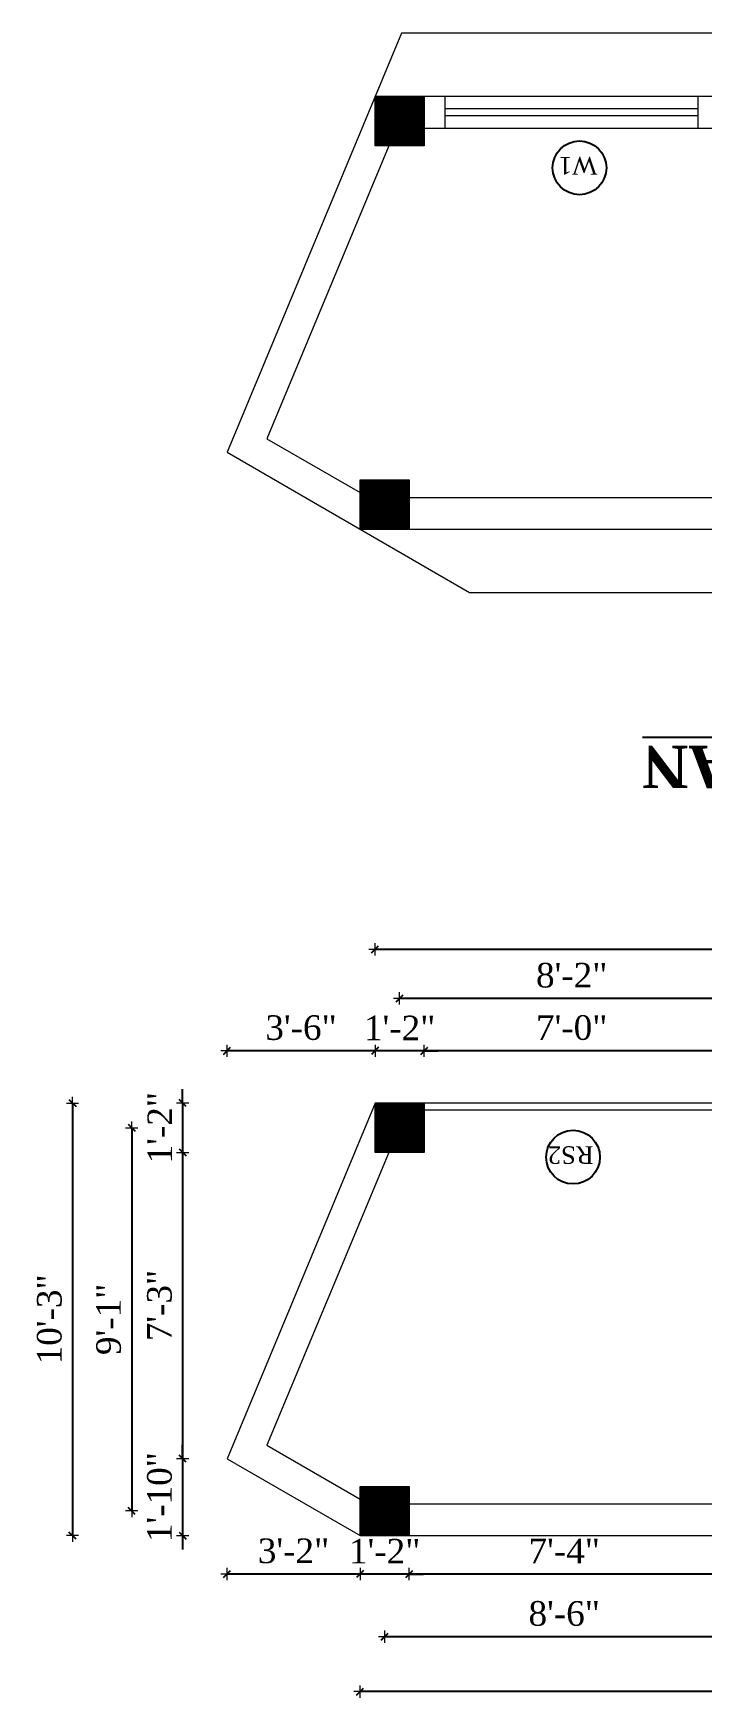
# Model space of a CAD drawing. Header units: inches. Extents: x 20273 to 41102, y -4696 to -1121.
# Drawn here: x 32186 to 32376.1, y -3833.7 to -3360.4 of the extents above; entities that cross this region are included whole.
import ezdxf

# ---------------------------------------------------------------- set-up
doc = ezdxf.new("R2010")
doc.units = ezdxf.units.IN
doc.header["$LTSCALE"] = 5
doc.header["$MEASUREMENT"] = 0
doc.layers.add('A-WALL', color=7, linetype='Continuous', lineweight=9)
doc.layers.add('Dimension', color=7, linetype='Continuous', lineweight=18)
doc.layers.add('dim line', color=7, linetype='Continuous', lineweight=15, true_color=0xfab2b2)
doc.layers.add('TEXT', color=6, linetype='Continuous')
doc.styles.add('ordinary', font='times.ttf')
doc.dimstyles.new('Copy of 96', dxfattribs={"dimtxt": 7, "dimasz": 4, "dimexe": 0.5, "dimexo": 0.5, "dimgap": 3, "dimtad": 1, "dimdec": 1, "dimzin": 11, "dimdsep": 46, "dimlunit": 4, "dimtxsty": 'ordinary', "dimblk": 'OBLIQUE', "dimcen": 0.09, "dimse1": 1, "dimse2": 1, "dimclrt": 6, "dimazin": 0, "dimtfac": 1, "dimtdec": 1, "dimtix": 1, "dimtmove": 2, "dimatfit": 3, "dimldrblk": 'leader', "dimfxl": 0.5, "dimfxlon": 1, "dimtolj": 1, "dimtzin": 0, "dimarcsym": 0})
pattern_1 = [(225, (58756.46304, -7452.21282), (0.08838834765, -0.08838834765), [])]
pattern_2 = [(225, (58756.46304, -7165.95687), (0.08838834765, -0.08838834765), [])]

# ---------------------------------------------------------------- blocks, each defined once
blk = doc.blocks.new('oblique')
at = {"color": 0, "lineweight": -2}
blk.add_line((0.25, 0.25), (-0.25, -0.25), dxfattribs=at)
at = {"layer": 'dim line', "lineweight": 9}
for p, q in [((-0.4375, 0), (0.4375, 0)), ((0, 0.4375), (0, -0.4375))]:
    blk.add_line(p, q, dxfattribs=at)
blk = doc.blocks.new('*D187')
at = {"layer": 'A-WALL', "color": 0, "lineweight": -2, "ltscale": 5, "transparency": 16777216}
blk.add_line((32381.07, -3649.74), (32297.21, -3649.74), dxfattribs=at)
at = {"layer": 'Defpoints', "color": 0, "ltscale": 5, "transparency": 16777216}
for p in [(32297.21, -3649.74), (32297.21, -3664.61), (32381.07, -3664.61)]:
    blk.add_point(p, dxfattribs=at)
at = {"layer": 'A-WALL', "color": 0, "lineweight": -2, "ltscale": 5, "transparency": 16777216, "xscale": 4, "yscale": 4, "zscale": 4, "rotation": 180}
blk.add_blockref('oblique', (32297.21, -3649.74), dxfattribs=at)
at = {"layer": 'A-WALL', "color": 0, "lineweight": -2, "ltscale": 5, "transparency": 16777216, "xscale": 4, "yscale": 4, "zscale": 4}
blk.add_blockref('oblique', (32381.07, -3649.74), dxfattribs=at)
at = {"layer": 'A-WALL', "color": 6, "ltscale": 5, "transparency": 16777216, "insert": (32339.14, -3643.17), "char_height": 7, "attachment_point": 5, "style": 'ordinary'}
blk.add_mtext('\\A1;7\'-0"', dxfattribs=at)
blk = doc.blocks.new('_OBLIQUE')
at = {"color": 0, "linetype": 'ByBlock'}
blk.add_line((-0.5, -0.5), (0.5, 0.5), dxfattribs=at)
blk = doc.blocks.new('leader')
at = {"layer": 'Dimension'}
for p, q in [((0, -4.33), (0, 4.33)), ((-4.42, 0), (4.42, 0))]:
    blk.add_line(p, q, dxfattribs=at)
blk = doc.blocks.new('*D188')
at = {"layer": 'A-WALL', "color": 0, "lineweight": -2, "ltscale": 5, "transparency": 16777216}
for p, q in [((32283.21, -3649.74), (32279.21, -3649.74)), ((32297.21, -3649.74), (32283.21, -3649.74)), ((32297.21, -3649.74), (32301.21, -3649.74))]:
    blk.add_line(p, q, dxfattribs=at)
at = {"layer": 'Defpoints', "color": 0, "ltscale": 5, "transparency": 16777216}
for p in [(32283.21, -3649.74), (32283.21, -3664.61), (32297.21, -3664.61)]:
    blk.add_point(p, dxfattribs=at)
at = {"layer": 'A-WALL', "color": 0, "lineweight": -2, "ltscale": 5, "transparency": 16777216, "xscale": 4, "yscale": 4, "zscale": 4}
blk.add_blockref('oblique', (32283.21, -3649.74), dxfattribs=at)
at = {"layer": 'A-WALL', "color": 0, "lineweight": -2, "ltscale": 5, "transparency": 16777216, "xscale": 4, "yscale": 4, "zscale": 4, "rotation": 180}
blk.add_blockref('oblique', (32297.21, -3649.74), dxfattribs=at)
at = {"layer": 'A-WALL', "color": 6, "ltscale": 5, "transparency": 16777216, "insert": (32290.21, -3643.24), "char_height": 7, "attachment_point": 5, "style": 'ordinary'}
blk.add_mtext('\\A1;1\'-2"', dxfattribs=at)
blk = doc.blocks.new('*D163')
at = {"layer": 'A-WALL', "color": 0, "lineweight": -2, "ltscale": 5, "transparency": 16777216}
blk.add_line((32388.07, -3634.84), (32290.21, -3634.84), dxfattribs=at)
at = {"layer": 'Defpoints', "color": 0, "ltscale": 5, "transparency": 16777216}
for p in [(32290.21, -3634.84), (32290.21, -3671.61), (32388.07, -3671.61)]:
    blk.add_point(p, dxfattribs=at)
at = {"layer": 'A-WALL', "color": 0, "lineweight": -2, "ltscale": 5, "transparency": 16777216, "xscale": 4, "yscale": 4, "zscale": 4, "rotation": 180}
blk.add_blockref('oblique', (32290.21, -3634.84), dxfattribs=at)
at = {"layer": 'A-WALL', "color": 0, "lineweight": -2, "ltscale": 5, "transparency": 16777216, "xscale": 4, "yscale": 4, "zscale": 4}
blk.add_blockref('oblique', (32388.07, -3634.84), dxfattribs=at)
at = {"layer": 'A-WALL', "color": 6, "ltscale": 5, "transparency": 16777216, "insert": (32339.14, -3628.28), "char_height": 7, "attachment_point": 5, "style": 'ordinary'}
blk.add_mtext('\\A1;8\'-2"', dxfattribs=at)
blk = doc.blocks.new('*D157')
at = {"layer": 'A-WALL', "color": 0, "lineweight": -2, "ltscale": 5, "transparency": 16777216}
blk.add_line((32636.07, -3620.9), (32283.21, -3620.9), dxfattribs=at)
at = {"layer": 'Defpoints', "color": 0, "ltscale": 5, "transparency": 16777216}
for p in [(32283.21, -3620.9), (32283.21, -3664.61), (32636.07, -3664.61)]:
    blk.add_point(p, dxfattribs=at)
at = {"layer": 'A-WALL', "color": 0, "lineweight": -2, "ltscale": 5, "transparency": 16777216, "xscale": 4, "yscale": 4, "zscale": 4, "rotation": 180}
blk.add_blockref('oblique', (32283.21, -3620.9), dxfattribs=at)
at = {"layer": 'A-WALL', "color": 0, "lineweight": -2, "ltscale": 5, "transparency": 16777216, "xscale": 4, "yscale": 4, "zscale": 4}
blk.add_blockref('oblique', (32636.07, -3620.9), dxfattribs=at)
at = {"layer": 'A-WALL', "color": 6, "ltscale": 5, "transparency": 16777216, "insert": (32459.64, -3614.33), "char_height": 7, "attachment_point": 5, "style": 'ordinary'}
blk.add_mtext('\\A1;29\'-5"', dxfattribs=at)
blk = doc.blocks.new('*D172')
at = {"layer": 'A-WALL', "color": 0, "lineweight": -2, "ltscale": 5, "transparency": 16777216}
blk.add_line((32381.07, -3798.54), (32292.95, -3798.54), dxfattribs=at)
at = {"layer": 'Defpoints', "color": 0, "ltscale": 5, "transparency": 16777216}
for p in [(32292.95, -3787.6), (32381.07, -3787.6), (32292.95, -3798.54)]:
    blk.add_point(p, dxfattribs=at)
at = {"layer": 'A-WALL', "color": 0, "lineweight": -2, "ltscale": 5, "transparency": 16777216, "xscale": 4, "yscale": 4, "zscale": 4, "rotation": 180}
blk.add_blockref('oblique', (32292.95, -3798.54), dxfattribs=at)
at = {"layer": 'A-WALL', "color": 0, "lineweight": -2, "ltscale": 5, "transparency": 16777216, "xscale": 4, "yscale": 4, "zscale": 4}
blk.add_blockref('oblique', (32381.07, -3798.54), dxfattribs=at)
at = {"layer": 'A-WALL', "color": 6, "ltscale": 5, "transparency": 16777216, "insert": (32337.01, -3791.97), "char_height": 7, "attachment_point": 5, "style": 'ordinary'}
blk.add_mtext('\\A1;7\'-4"', dxfattribs=at)
blk = doc.blocks.new('*D173')
at = {"layer": 'A-WALL', "color": 0, "lineweight": -2, "ltscale": 5, "transparency": 16777216}
for p, q in [((32278.95, -3798.54), (32274.95, -3798.54)), ((32292.95, -3798.54), (32278.95, -3798.54)), ((32292.95, -3798.54), (32296.95, -3798.54))]:
    blk.add_line(p, q, dxfattribs=at)
at = {"layer": 'Defpoints', "color": 0, "ltscale": 5, "transparency": 16777216}
for p in [(32278.95, -3787.6), (32292.95, -3787.6), (32278.95, -3798.54)]:
    blk.add_point(p, dxfattribs=at)
at = {"layer": 'A-WALL', "color": 0, "lineweight": -2, "ltscale": 5, "transparency": 16777216, "xscale": 4, "yscale": 4, "zscale": 4}
blk.add_blockref('oblique', (32278.95, -3798.54), dxfattribs=at)
at = {"layer": 'A-WALL', "color": 0, "lineweight": -2, "ltscale": 5, "transparency": 16777216, "xscale": 4, "yscale": 4, "zscale": 4, "rotation": 180}
blk.add_blockref('oblique', (32292.95, -3798.54), dxfattribs=at)
at = {"layer": 'A-WALL', "color": 6, "ltscale": 5, "transparency": 16777216, "insert": (32285.95, -3792.04), "char_height": 7, "attachment_point": 5, "style": 'ordinary'}
blk.add_mtext('\\A1;1\'-2"', dxfattribs=at)
blk = doc.blocks.new('*D174')
at = {"layer": 'A-WALL', "color": 0, "lineweight": -2, "ltscale": 5, "transparency": 16777216}
blk.add_line((32278.95, -3798.54), (32241.14, -3798.54), dxfattribs=at)
at = {"layer": 'Defpoints', "color": 0, "ltscale": 5, "transparency": 16777216}
for p in [(32241.14, -3765.75), (32278.95, -3787.6), (32241.14, -3798.54)]:
    blk.add_point(p, dxfattribs=at)
at = {"layer": 'A-WALL', "color": 0, "lineweight": -2, "ltscale": 5, "transparency": 16777216, "xscale": 4, "yscale": 4, "zscale": 4, "rotation": 180}
blk.add_blockref('oblique', (32241.14, -3798.54), dxfattribs=at)
at = {"layer": 'A-WALL', "color": 0, "lineweight": -2, "ltscale": 5, "transparency": 16777216, "xscale": 4, "yscale": 4, "zscale": 4}
blk.add_blockref('oblique', (32278.95, -3798.54), dxfattribs=at)
at = {"layer": 'A-WALL', "color": 6, "ltscale": 5, "transparency": 16777216, "insert": (32260.04, -3791.98), "char_height": 7, "attachment_point": 5, "style": 'ordinary'}
blk.add_mtext('\\A1;3\'-2"', dxfattribs=at)
blk = doc.blocks.new('*D175')
at = {"layer": 'A-WALL', "color": 0, "lineweight": -2, "ltscale": 5, "transparency": 16777216}
blk.add_line((32283.21, -3649.74), (32241.14, -3649.74), dxfattribs=at)
at = {"layer": 'Defpoints', "color": 0, "ltscale": 5, "transparency": 16777216}
for p in [(32241.14, -3649.74), (32283.21, -3664.61), (32241.14, -3765.75)]:
    blk.add_point(p, dxfattribs=at)
at = {"layer": 'A-WALL', "color": 0, "lineweight": -2, "ltscale": 5, "transparency": 16777216, "xscale": 4, "yscale": 4, "zscale": 4, "rotation": 180}
blk.add_blockref('oblique', (32241.14, -3649.74), dxfattribs=at)
at = {"layer": 'A-WALL', "color": 0, "lineweight": -2, "ltscale": 5, "transparency": 16777216, "xscale": 4, "yscale": 4, "zscale": 4}
blk.add_blockref('oblique', (32283.21, -3649.74), dxfattribs=at)
at = {"layer": 'A-WALL', "color": 6, "ltscale": 5, "transparency": 16777216, "insert": (32262.17, -3643.18), "char_height": 7, "attachment_point": 5, "style": 'ordinary'}
blk.add_mtext('\\A1;3\'-6"', dxfattribs=at)
blk = doc.blocks.new('*D178')
at = {"layer": 'A-WALL', "color": 0, "lineweight": -2, "ltscale": 5, "transparency": 16777216}
blk.add_line((32388.07, -3816.36), (32285.95, -3816.36), dxfattribs=at)
at = {"layer": 'Defpoints', "color": 0, "ltscale": 5, "transparency": 16777216}
for p in [(32285.95, -3780.6), (32388.07, -3780.6), (32285.95, -3816.36)]:
    blk.add_point(p, dxfattribs=at)
at = {"layer": 'A-WALL', "color": 0, "lineweight": -2, "ltscale": 5, "transparency": 16777216, "xscale": 4, "yscale": 4, "zscale": 4, "rotation": 180}
blk.add_blockref('oblique', (32285.95, -3816.36), dxfattribs=at)
at = {"layer": 'A-WALL', "color": 0, "lineweight": -2, "ltscale": 5, "transparency": 16777216, "xscale": 4, "yscale": 4, "zscale": 4}
blk.add_blockref('oblique', (32388.07, -3816.36), dxfattribs=at)
at = {"layer": 'A-WALL', "color": 6, "ltscale": 5, "transparency": 16777216, "insert": (32337.01, -3809.8), "char_height": 7, "attachment_point": 5, "style": 'ordinary'}
blk.add_mtext('\\A1;8\'-6"', dxfattribs=at)
blk = doc.blocks.new('*D160')
at = {"layer": 'A-WALL', "color": 0, "lineweight": -2, "ltscale": 5, "transparency": 16777216}
blk.add_line((32637.12, -3831.96), (32278.95, -3831.96), dxfattribs=at)
at = {"layer": 'Defpoints', "color": 0, "ltscale": 5, "transparency": 16777216}
for p in [(32278.95, -3787.6), (32637.12, -3787.6), (32278.95, -3831.96)]:
    blk.add_point(p, dxfattribs=at)
at = {"layer": 'A-WALL', "color": 0, "lineweight": -2, "ltscale": 5, "transparency": 16777216, "xscale": 4, "yscale": 4, "zscale": 4, "rotation": 180}
blk.add_blockref('oblique', (32278.95, -3831.96), dxfattribs=at)
at = {"layer": 'A-WALL', "color": 0, "lineweight": -2, "ltscale": 5, "transparency": 16777216, "xscale": 4, "yscale": 4, "zscale": 4}
blk.add_blockref('oblique', (32637.12, -3831.96), dxfattribs=at)
at = {"layer": 'A-WALL', "color": 6, "ltscale": 5, "transparency": 16777216, "insert": (32458.04, -3825.39), "char_height": 7, "attachment_point": 5, "style": 'ordinary'}
blk.add_mtext('\\A1;29\'-10"', dxfattribs=at)
blk = doc.blocks.new('*D179')
at = {"layer": 'A-WALL', "color": 0, "lineweight": -2, "ltscale": 5, "transparency": 16777216}
for p, q in [((32228.5, -3664.61), (32228.5, -3660.61)), ((32228.5, -3664.61), (32228.5, -3678.61)), ((32228.5, -3678.61), (32228.5, -3682.61))]:
    blk.add_line(p, q, dxfattribs=at)
at = {"layer": 'Defpoints', "color": 0, "ltscale": 5, "transparency": 16777216}
for p in [(32283.21, -3664.61), (32228.5, -3678.61), (32283.21, -3678.61)]:
    blk.add_point(p, dxfattribs=at)
at = {"layer": 'A-WALL', "color": 0, "lineweight": -2, "ltscale": 5, "transparency": 16777216, "xscale": 4, "yscale": 4, "zscale": 4}
for p, rotation in [((32228.5, -3664.61), 270), ((32228.5, -3678.61), 90)]:
    blk.add_blockref('oblique', p, dxfattribs=dict(at, rotation=rotation))
at = {"layer": 'A-WALL', "color": 6, "ltscale": 5, "transparency": 16777216, "insert": (32222, -3671.61), "char_height": 7, "attachment_point": 5, "rotation": 90, "style": 'ordinary'}
blk.add_mtext('\\A1;1\'-2"', dxfattribs=at)
blk = doc.blocks.new('*D180')
at = {"layer": 'A-WALL', "color": 0, "lineweight": -2, "ltscale": 5, "transparency": 16777216}
blk.add_line((32228.5, -3678.61), (32228.5, -3765.75), dxfattribs=at)
at = {"layer": 'Defpoints', "color": 0, "ltscale": 5, "transparency": 16777216}
for p in [(32283.21, -3678.61), (32228.5, -3765.75), (32241.14, -3765.75)]:
    blk.add_point(p, dxfattribs=at)
at = {"layer": 'A-WALL', "color": 0, "lineweight": -2, "ltscale": 5, "transparency": 16777216, "xscale": 4, "yscale": 4, "zscale": 4}
for p, rotation in [((32228.5, -3678.61), 90), ((32228.5, -3765.75), 270)]:
    blk.add_blockref('oblique', p, dxfattribs=dict(at, rotation=rotation))
at = {"layer": 'A-WALL', "color": 6, "ltscale": 5, "transparency": 16777216, "insert": (32221.93, -3722.18), "char_height": 7, "attachment_point": 5, "rotation": 90, "style": 'ordinary'}
blk.add_mtext('\\A1;7\'-3"', dxfattribs=at)
blk = doc.blocks.new('*D181')
at = {"layer": 'A-WALL', "color": 0, "lineweight": -2, "ltscale": 5, "transparency": 16777216}
for p, q in [((32228.5, -3765.75), (32228.5, -3761.75)), ((32228.5, -3765.75), (32228.5, -3787.6)), ((32228.5, -3787.6), (32228.5, -3791.6))]:
    blk.add_line(p, q, dxfattribs=at)
at = {"layer": 'Defpoints', "color": 0, "ltscale": 5, "transparency": 16777216}
for p in [(32241.14, -3765.75), (32228.5, -3787.6), (32278.95, -3787.6)]:
    blk.add_point(p, dxfattribs=at)
at = {"layer": 'A-WALL', "color": 0, "lineweight": -2, "ltscale": 5, "transparency": 16777216, "xscale": 4, "yscale": 4, "zscale": 4}
for p, rotation in [((32228.5, -3765.75), 270), ((32228.5, -3787.6), 90)]:
    blk.add_blockref('oblique', p, dxfattribs=dict(at, rotation=rotation))
at = {"layer": 'A-WALL', "color": 6, "ltscale": 5, "transparency": 16777216, "insert": (32221.94, -3776.67), "char_height": 7, "attachment_point": 5, "rotation": 90, "style": 'ordinary'}
blk.add_mtext('\\A1;1\'-10"', dxfattribs=at)
blk = doc.blocks.new('*D161')
at = {"layer": 'A-WALL', "color": 0, "lineweight": -2, "ltscale": 5, "transparency": 16777216}
blk.add_line((32214.04, -3671.61), (32214.04, -3780.6), dxfattribs=at)
at = {"layer": 'Defpoints', "color": 0, "ltscale": 5, "transparency": 16777216}
for p in [(32290.21, -3671.61), (32214.04, -3780.6), (32285.95, -3780.6)]:
    blk.add_point(p, dxfattribs=at)
at = {"layer": 'A-WALL', "color": 0, "lineweight": -2, "ltscale": 5, "transparency": 16777216, "xscale": 4, "yscale": 4, "zscale": 4}
for p, rotation in [((32214.04, -3671.61), 90), ((32214.04, -3780.6), 270)]:
    blk.add_blockref('oblique', p, dxfattribs=dict(at, rotation=rotation))
at = {"layer": 'A-WALL', "color": 6, "ltscale": 5, "transparency": 16777216, "insert": (32207.47, -3726.11), "char_height": 7, "attachment_point": 5, "rotation": 90, "style": 'ordinary'}
blk.add_mtext('\\A1;9\'-1"', dxfattribs=at)
blk = doc.blocks.new('*D162')
at = {"layer": 'A-WALL', "color": 0, "lineweight": -2, "ltscale": 5, "transparency": 16777216}
blk.add_line((32197.18, -3664.61), (32197.18, -3787.6), dxfattribs=at)
at = {"layer": 'Defpoints', "color": 0, "ltscale": 5, "transparency": 16777216}
for p in [(32283.21, -3664.61), (32197.18, -3787.6), (32278.95, -3787.6)]:
    blk.add_point(p, dxfattribs=at)
at = {"layer": 'A-WALL', "color": 0, "lineweight": -2, "ltscale": 5, "transparency": 16777216, "xscale": 4, "yscale": 4, "zscale": 4}
for p, rotation in [((32197.18, -3664.61), 90), ((32197.18, -3787.6), 270)]:
    blk.add_blockref('oblique', p, dxfattribs=dict(at, rotation=rotation))
at = {"layer": 'A-WALL', "color": 6, "ltscale": 5, "transparency": 16777216, "insert": (32190.62, -3726.11), "char_height": 7, "attachment_point": 5, "rotation": 90, "style": 'ordinary'}
blk.add_mtext('\\A1;10\'-3"', dxfattribs=at)

msp = doc.modelspace()

# ---------------------------------------------------------------- hatches: boundary and pattern name
at = {"layer": 'A-WALL', "ltscale": 5}
h = msp.add_hatch(dxfattribs=at)
h.set_pattern_fill('ANSI31', color=256, angle=180)
h.set_pattern_definition(pattern_2)
h.paths.add_polyline_path([(32283.21, -3392.36), (32297.21, -3392.36), (32297.21, -3378.36), (32283.21, -3378.36)])
h = msp.add_hatch(dxfattribs=at)
h.set_pattern_fill('ANSI31', color=256, angle=180)
h.set_pattern_definition(pattern_2)
h.paths.add_polyline_path([(32278.95, -3501.35), (32292.95, -3501.35), (32292.95, -3487.35), (32278.95, -3487.35)])
h = msp.add_hatch(dxfattribs=at)
h.set_pattern_fill('ANSI31', color=256, angle=180)
h.set_pattern_definition(pattern_1)
h.paths.add_polyline_path([(32283.21, -3678.61), (32297.21, -3678.61), (32297.21, -3664.61), (32283.21, -3664.61)])
h = msp.add_hatch(dxfattribs=at)
h.set_pattern_fill('ANSI31', color=256, angle=180)
h.set_pattern_definition(pattern_1)
h.paths.add_polyline_path([(32278.95, -3787.6), (32292.95, -3787.6), (32292.95, -3773.6), (32278.95, -3773.6)])

# ---------------------------------------------------------------- linework, layer by layer
for p, q in [((32290.7, -3360.36), (32241.14, -3479.49)), ((32635.92, -3360.36), (32290.7, -3360.36)), ((32636.07, -3378.36), (32283.21, -3378.36)), ((32303.14, -3387.36), (32303.14, -3378.36)), ((32375.14, -3387.36), (32375.14, -3378.36)), ((32375.14, -3381.86), (32303.14, -3381.86)), ((32375.14, -3383.86), (32303.14, -3383.86)), ((32297.21, -3387.36), (32381.07, -3387.36)), ((32287.13, -3392.36), (32252.48, -3475.65)), ((32252.48, -3475.65), (32278.95, -3490.95)), ((32241.14, -3479.49), (32310.1, -3519.35)), ((32292.95, -3492.35), (32381.07, -3492.35)), ((32278.95, -3501.35), (32637.12, -3501.35)), ((32310.1, -3519.35), (32637.27, -3519.35)), ((32381.07, -3666.61), (32297.21, -3666.61)), ((32287.13, -3678.61), (32252.48, -3761.91)), ((32252.48, -3761.91), (32278.95, -3777.21)), ((32292.95, -3778.6), (32381.07, -3778.6))]:
    msp.add_line(p, q, dxfattribs=at)
for points in [[(32297.21, -3392.36), (32283.21, -3392.36), (32283.21, -3378.36), (32297.21, -3378.36)], [(32292.95, -3501.35), (32278.95, -3501.35), (32278.95, -3487.35), (32292.95, -3487.35)], [(32297.21, -3678.61), (32283.21, -3678.61), (32283.21, -3664.61), (32297.21, -3664.61)], [(32292.95, -3787.6), (32278.95, -3787.6), (32278.95, -3773.6), (32292.95, -3773.6)]]:
    msp.add_lwpolyline(points, close=True, dxfattribs=at)
msp.add_lwpolyline([(32636.67, -3734.6), (32636.07, -3664.61), (32283.21, -3664.61), (32241.14, -3765.75), (32278.95, -3787.6), (32637.12, -3787.6), (32637, -3773.6)], dxfattribs=at)
at = {"layer": 'TEXT'}
for centre in [(32341.36, -3398.62), (32339.51, -3679.97)]:
    msp.add_circle(centre, 7.64, dxfattribs=at)

# ---------------------------------------------------------------- texts
at = {"layer": 'TEXT', "style": 'ordinary'}
for s, p in [('W1', (32346.4, -3395.56)), ('RS2', (32345.35, -3676.9))]:
    msp.add_text(s, height=5, rotation=180.0004, dxfattribs=at).set_placement(p)
at = {"layer": 'TEXT', "insert": (32460.94, -3562.82), "char_height": 12, "width": 219.8151, "attachment_point": 8, "rotation": 179.9996, "style": 'ordinary'}
msp.add_mtext('{\\fTimes New Roman|b1|i0|c0|p18;\\LGROUND FLOOR PLAN}', dxfattribs=at)

# ---------------------------------------------------------------- dimensions: what is measured, and where the dimension line sits
at = {"layer": 'A-WALL', "ltscale": 5}
for base, p1, p2, angle, picture, middle in [((32283.21, -3620.9), (32636.07, -3664.61), (32283.21, -3664.61), 180, '*D157', (32459.64, -3614.33)), ((32290.21, -3634.84), (32388.07, -3671.61), (32290.21, -3671.61), 180, '*D163', (32339.14, -3628.28)), ((32241.14, -3649.74), (32283.21, -3664.61), (32241.14, -3765.75), 180, '*D175', (32262.17, -3643.18)), ((32283.21, -3649.74), (32297.21, -3664.61), (32283.21, -3664.61), 180, '*D188', (32290.21, -3643.24)), ((32297.21, -3649.74), (32381.07, -3664.61), (32297.21, -3664.61), 180, '*D187', (32339.14, -3643.17)), ((32197.18, -3787.6), (32283.21, -3664.61), (32278.95, -3787.6), 270, '*D162', (32190.62, -3726.11)), ((32228.5, -3678.61), (32283.21, -3664.61), (32283.21, -3678.61), 270, '*D179', (32222, -3671.61)), ((32214.04, -3780.6), (32290.21, -3671.61), (32285.95, -3780.6), 270, '*D161', (32207.47, -3726.11)), ((32228.5, -3765.75), (32283.21, -3678.61), (32241.14, -3765.75), 270, '*D180', (32221.93, -3722.18)), ((32228.5, -3787.6), (32241.14, -3765.75), (32278.95, -3787.6), 270, '*D181', (32221.94, -3776.67)), ((32241.14, -3798.54), (32278.95, -3787.6), (32241.14, -3765.75), 180, '*D174', (32260.04, -3791.98)), ((32285.95, -3816.36), (32388.07, -3780.6), (32285.95, -3780.6), 180, '*D178', (32337.01, -3809.8)), ((32278.95, -3798.54), (32292.95, -3787.6), (32278.95, -3787.6), 180, '*D173', (32285.95, -3792.04)), ((32278.95, -3831.96), (32637.12, -3787.6), (32278.95, -3787.6), 180, '*D160', (32458.04, -3825.39)), ((32292.95, -3798.54), (32381.07, -3787.6), (32292.95, -3787.6), 180, '*D172', (32337.01, -3791.97))]:
    dim = msp.add_linear_dim(base=base, p1=p1, p2=p2, angle=angle, dimstyle='Copy of 96', override={"dimdec": 0, "dimblk": 'oblique', "dimtdec": 0, "dimarcsym": 1}, dxfattribs=at)
    dim.commit()
    dim.dimension.update_dxf_attribs({"geometry": picture, "text_midpoint": middle})

doc.saveas('drawing.dxf')
